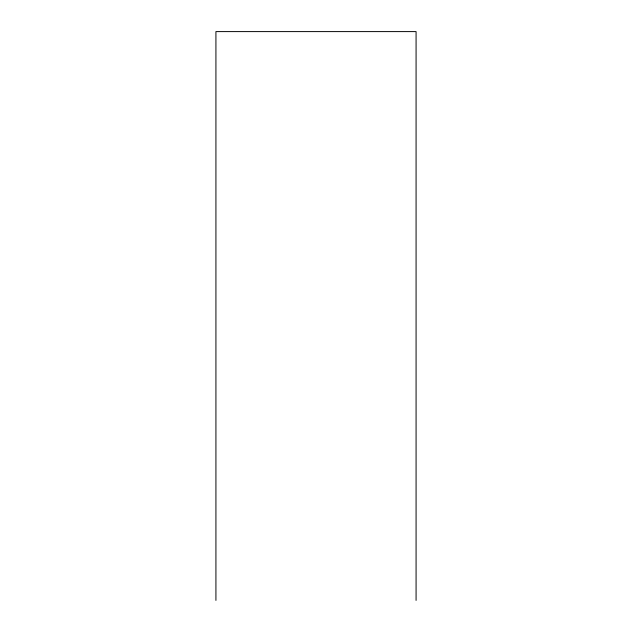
<?xml version="1.0" encoding="UTF-8"?>
<svg xmlns="http://www.w3.org/2000/svg" width="632" height="632" viewBox="0 0 632 632"><rect width="100%" height="100%" fill="white"/><g stroke="black" fill="none" stroke-linecap="round" stroke-linejoin="round"><path stroke-width="0.95" d="M416.077 600.4L416.077 31.6L215.923 31.6L215.923 600.4"/></g></svg>
